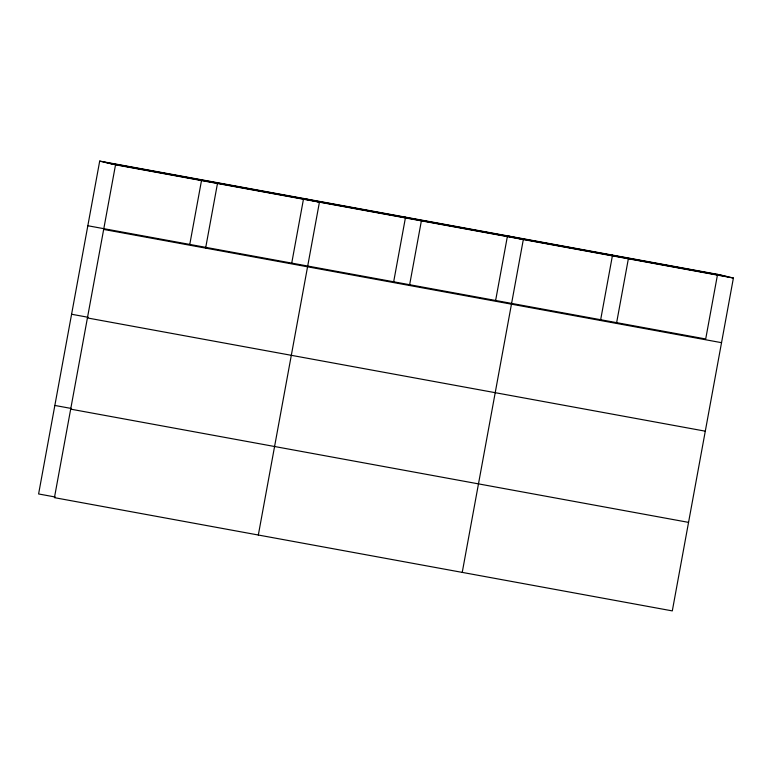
<?xml version="1.0" encoding="UTF-8"?>
<svg xmlns="http://www.w3.org/2000/svg" width="772" height="772" viewBox="0 0 772 772"><rect width="100%" height="100%" fill="white"/><g stroke="black" fill="none" stroke-linecap="round" stroke-linejoin="round"><path stroke-width="1.16" d="M99.694 161.107L115.53 164.803L54.436 497.651L672.306 610.893L733.4 278.036L717.564 274.349L99.694 161.107L38.6 493.964L55.198 497.004M189.777 244.425L201.637 179.789M205.613 248.121L217.472 183.485M291.729 263.107L303.589 198.481L319.425 202.167L258.33 535.025M393.672 281.79L405.541 217.164M409.507 285.486L421.377 220.85M495.624 300.482L507.484 235.846L523.319 239.542L462.235 572.39M600.664 319.724L612.524 255.098M616.5 323.42L628.36 258.784M717.564 274.349L705.704 338.976L87.825 225.742M104.915 162.332L722.785 275.565M110.299 163.587L728.17 276.82M115.53 164.803L733.4 278.036M103.66 229.429L721.54 342.672M71.584 314.252L88.182 317.292M87.419 317.948L705.29 431.181M54.841 405.445L71.439 408.494M70.686 409.141L688.556 522.374"/></g></svg>
